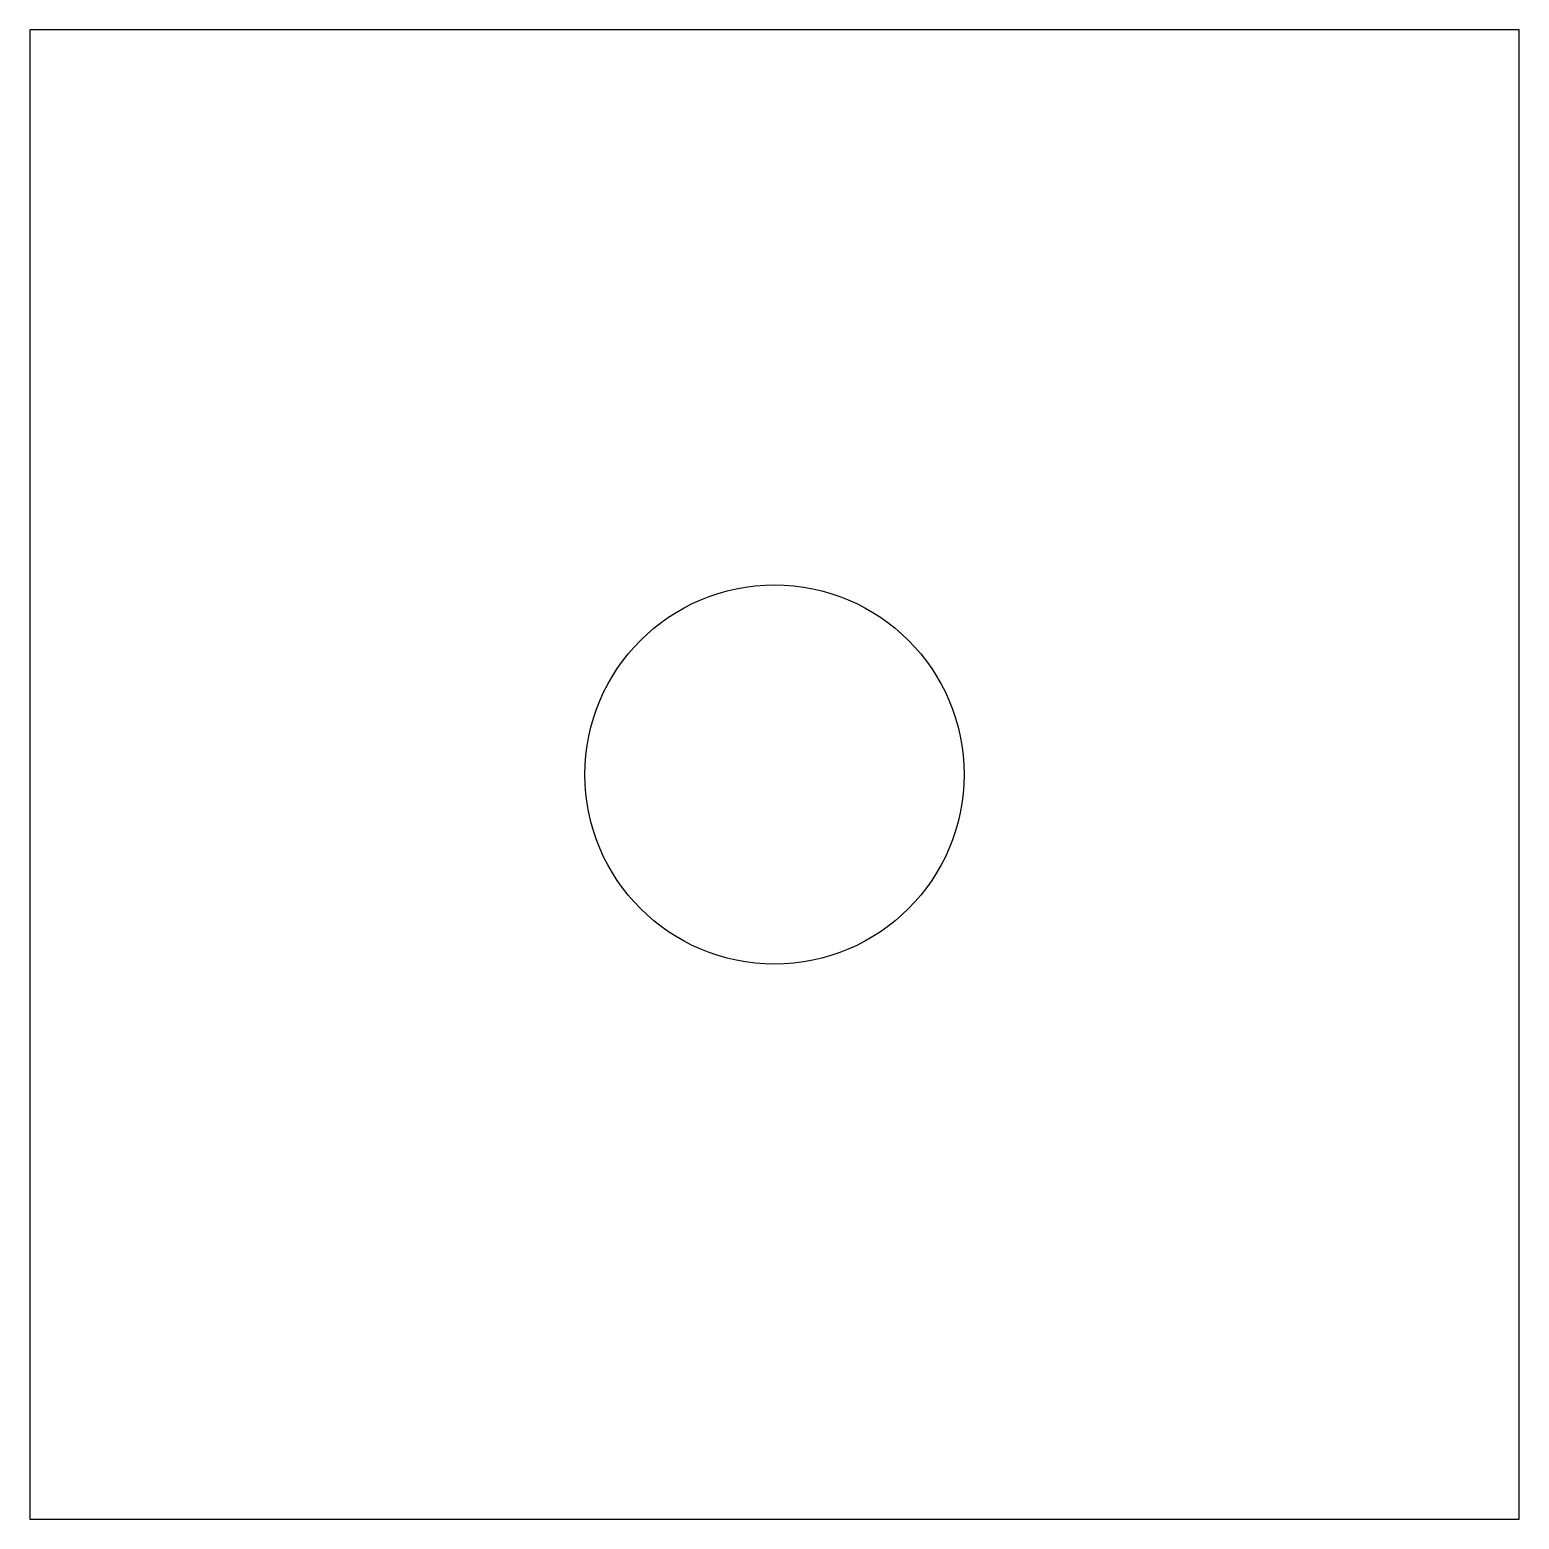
# Model space of a CAD drawing. Header units: millimetres. Extents: x -11 to 11, y -11 to 11.
import ezdxf

# ---------------------------------------------------------------- set-up
doc = ezdxf.new("R2010")
doc.units = ezdxf.units.MM
doc.layers.add('CUT', color=7, linetype='Continuous')

msp = doc.modelspace()

# ---------------------------------------------------------------- linework, layer by layer
at = {"layer": 'CUT'}
for p, q in [((-11, 11), (-11, -11)), ((11, 11), (-11, 11)), ((11, -11), (11, 11)), ((-11, -11), (11, -11))]:
    msp.add_line(p, q, dxfattribs=at)
msp.add_circle((0, 0), 2.8, dxfattribs=at)

doc.saveas('drawing.dxf')
